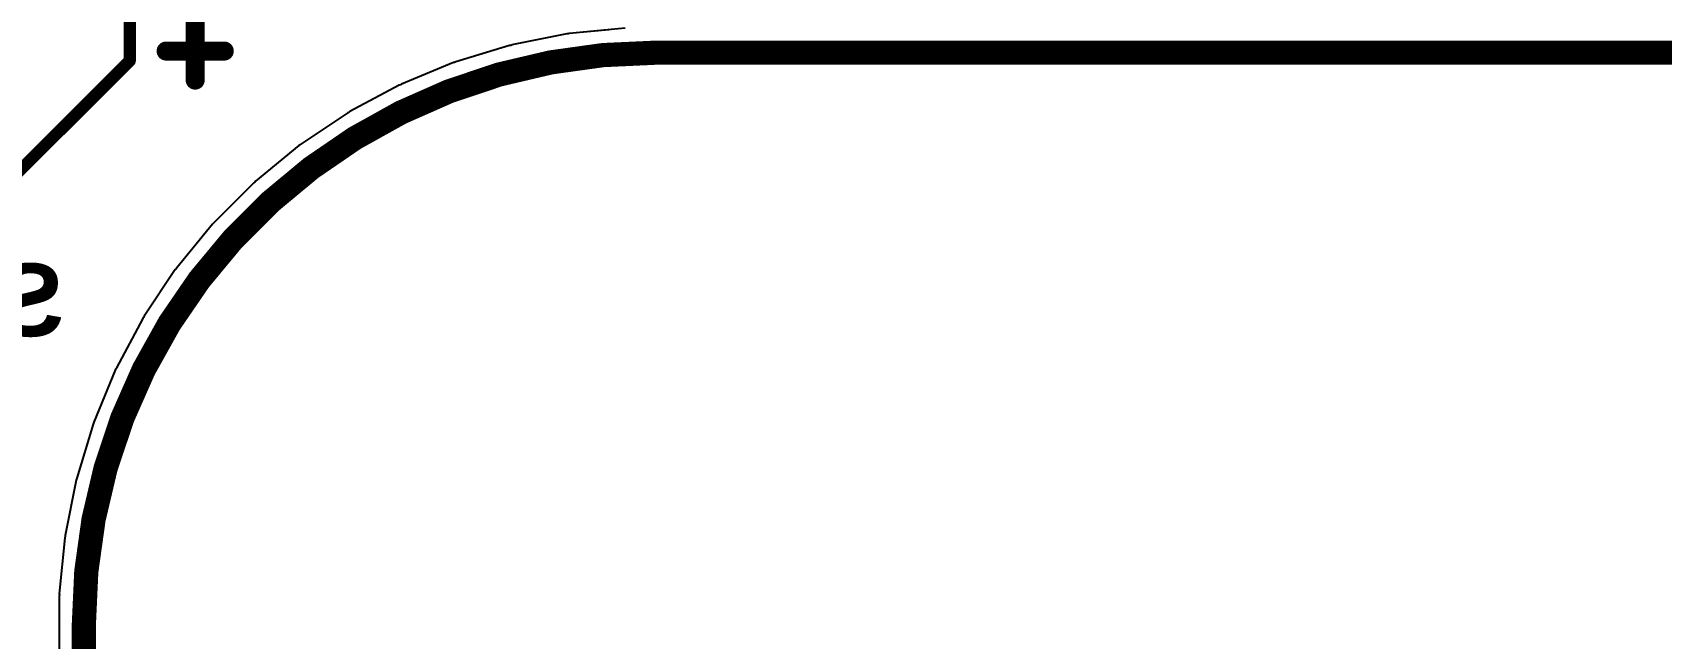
# Model space of a CAD drawing. Header units: inches. Extents: x -22 to 5433, y -13 to 5447.
# Drawn here: x 35.05 to 52.13, y 20.83 to 27.19 of the extents above; entities that cross this region are included whole.
import ezdxf

# ---------------------------------------------------------------- set-up
doc = ezdxf.new("R2010")
doc.units = ezdxf.units.IN
for name, color, linetype in [('Board_outline', 216, 'Continuous'), ('Bottom Layer', 5, 'Continuous'), ('Bottom Overlay', 54, 'Continuous'), ('Dimensions', 6, 'Continuous'), ('Ground', 16, 'Continuous'), ('Multi-Layer', 9, 'Continuous'), ('Power', 76, 'Continuous'), ('Top Layer', 1, 'Continuous')]:
    doc.layers.add(name, color=color, linetype=linetype)
doc.styles.add('Arial_Bold', font='', dxfattribs={"height": 0.2})
doc.styles.get('Arial_Bold').set_extended_font_data('Arial', bold=True)

msp = doc.modelspace()

# ---------------------------------------------------------------- linework, layer by layer
at = {"layer": 'Board_outline'}
for points in [[(35.584, 20.983, 0.254, 0.254, -0.414214), (41.584, 26.983, 0.254, 0.254, 0)], [(41.584, 26.983, 0.254, 0.254, 0), (52.561, 26.983, 0.254, 0.254, 0)], [(35.584, 10.007, 0.254, 0.254, 0), (35.584, 20.983, 0.254, 0.254, 0)]]:
    msp.add_lwpolyline(points, format="xyseb", dxfattribs=at)
for points in [[(41.52, 26.983, 0.127, 0.127, 1), (41.647, 26.983, 0.127, 0.127, 1)], [(41.52, 26.983, 0.127, 0.127, 1), (41.647, 26.983, 0.127, 0.127, 1)], [(35.52, 20.983, 0.127, 0.127, 1), (35.647, 20.983, 0.127, 0.127, 1)], [(35.52, 20.983, 0.127, 0.127, 1), (35.647, 20.983, 0.127, 0.127, 1)]]:
    msp.add_lwpolyline(points, format="xyseb", close=True, dxfattribs=at)
at = {"layer": 'Bottom Layer'}
for p, q in [((40.652, 27.18), (40.074, 27.065)), ((40.665, 27.18), (40.652, 27.18)), ((40.677, 27.183), (40.665, 27.18)), ((41.264, 27.241), (40.677, 27.183)), ((40.049, 27.058), (39.485, 26.887)), ((40.062, 27.06), (40.049, 27.058)), ((40.074, 27.065), (40.062, 27.06)), ((39.461, 26.879), (38.916, 26.653)), ((39.474, 26.881), (39.461, 26.879)), ((39.485, 26.887), (39.474, 26.881)), ((38.893, 26.642), (38.373, 26.364)), ((38.906, 26.646), (38.893, 26.642)), ((38.916, 26.653), (38.906, 26.646)), ((38.352, 26.351), (37.861, 26.024)), ((38.363, 26.356), (38.352, 26.351)), ((38.373, 26.364), (38.363, 26.356)), ((37.841, 26.009), (37.385, 25.635)), ((37.852, 26.015), (37.841, 26.009)), ((37.861, 26.024), (37.852, 26.015)), ((37.385, 25.635), (37.377, 25.625)), ((37.366, 25.618), (36.95, 25.201)), ((37.377, 25.625), (37.366, 25.618)), ((36.933, 25.182), (36.559, 24.726)), ((36.942, 25.19), (36.933, 25.182)), ((36.95, 25.201), (36.942, 25.19)), ((36.543, 24.706), (36.216, 24.216)), ((36.552, 24.715), (36.543, 24.706)), ((36.559, 24.726), (36.552, 24.715)), ((36.203, 24.194), (35.925, 23.674)), ((36.211, 24.204), (36.203, 24.194)), ((36.216, 24.216), (36.211, 24.204)), ((35.914, 23.651), (35.688, 23.106)), ((35.921, 23.662), (35.914, 23.651)), ((35.925, 23.674), (35.921, 23.662)), ((35.68, 23.082), (35.509, 22.518)), ((35.686, 23.094), (35.68, 23.082)), ((35.688, 23.106), (35.686, 23.094)), ((35.503, 22.494), (35.388, 21.915)), ((35.508, 22.505), (35.503, 22.494)), ((35.509, 22.518), (35.508, 22.505)), ((35.384, 21.89), (35.326, 21.304)), ((35.388, 21.903), (35.384, 21.89)), ((35.388, 21.915), (35.388, 21.903)), ((35.327, 21.291), (35.325, 21.278)), ((35.325, 21.278), (35.325, 20.983)), ((35.326, 21.304), (35.327, 21.291)), ((35.325, 20.983), (35.325, 10.007))]:
    msp.add_line(p, q, dxfattribs=at)
at = {"layer": 'Bottom Overlay'}
for points in [[(36.066, 26.899, 0.127, 0.127, 0), (36.066, 27.338, 0.127, 0.127, 0)], [(36.752, 26.695, 0.2, 0.2, 0), (36.752, 27.305, 0.2, 0.2, 0)], [(36.447, 27, 0.2, 0.2, 0), (37.057, 27, 0.2, 0.2, 0)], [(34.669, 25.502, 0.127, 0.127, 0), (36.066, 26.899, 0.127, 0.127, 0)]]:
    msp.add_lwpolyline(points, format="xyseb", dxfattribs=at)
for points in [[(36.397, 27, 0.1, 0.1, 1), (36.497, 27, 0.1, 0.1, 1)], [(37.007, 27, 0.1, 0.1, 1), (37.107, 27, 0.1, 0.1, 1)], [(36.035, 26.899, 0.0635, 0.0635, 1), (36.098, 26.899, 0.0635, 0.0635, 1)], [(36.035, 26.899, 0.0635, 0.0635, 1), (36.098, 26.899, 0.0635, 0.0635, 1)], [(36.702, 26.695, 0.1, 0.1, 1), (36.802, 26.695, 0.1, 0.1, 1)]]:
    msp.add_lwpolyline(points, format="xyseb", close=True, dxfattribs=at)
at = {"layer": 'Dimensions'}
for p, q in [((40.124, 26.811), (40.702, 26.926)), ((40.702, 26.926), (41.289, 26.983)), ((41.289, 26.983), (41.584, 26.983)), ((41.584, 26.983), (41.584, 26.983)), ((41.584, 26.983), (52.561, 26.983)), ((39.56, 26.639), (40.124, 26.811)), ((39.015, 26.414), (39.56, 26.639)), ((38.495, 26.136), (39.015, 26.414)), ((38.005, 25.808), (38.495, 26.136)), ((37.55, 25.434), (38.005, 25.808)), ((37.133, 25.018), (37.55, 25.434)), ((36.759, 24.562), (37.133, 25.018)), ((36.431, 24.072), (36.759, 24.562)), ((36.153, 23.552), (36.431, 24.072)), ((35.928, 23.007), (36.153, 23.552)), ((35.757, 22.443), (35.928, 23.007)), ((35.642, 21.865), (35.757, 22.443)), ((35.584, 21.278), (35.642, 21.865)), ((35.584, 20.983), (35.584, 21.278)), ((35.584, 10.007), (35.584, 20.983))]:
    msp.add_line(p, q, dxfattribs=at)
at = {"layer": 'Ground'}
for p, q in [((40.652, 27.18), (40.074, 27.065)), ((40.665, 27.18), (40.652, 27.18)), ((40.677, 27.183), (40.665, 27.18)), ((41.093, 27.224), (40.677, 27.183)), ((40.049, 27.058), (39.485, 26.887)), ((40.062, 27.06), (40.049, 27.058)), ((40.074, 27.065), (40.062, 27.06)), ((39.461, 26.879), (38.916, 26.653)), ((39.474, 26.881), (39.461, 26.879)), ((39.485, 26.887), (39.474, 26.881)), ((38.893, 26.642), (38.373, 26.364)), ((38.906, 26.646), (38.893, 26.642)), ((38.916, 26.653), (38.906, 26.646)), ((38.352, 26.351), (37.861, 26.024)), ((38.363, 26.356), (38.352, 26.351)), ((38.373, 26.364), (38.363, 26.356)), ((37.841, 26.009), (37.385, 25.635)), ((37.852, 26.015), (37.841, 26.009)), ((37.861, 26.024), (37.852, 26.015)), ((37.385, 25.635), (37.377, 25.625)), ((37.366, 25.618), (36.95, 25.201)), ((37.377, 25.625), (37.366, 25.618)), ((36.933, 25.182), (36.559, 24.726)), ((36.942, 25.19), (36.933, 25.182)), ((36.95, 25.201), (36.942, 25.19)), ((36.543, 24.706), (36.216, 24.216)), ((36.552, 24.715), (36.543, 24.706)), ((36.559, 24.726), (36.552, 24.715)), ((36.203, 24.194), (35.925, 23.674)), ((36.211, 24.204), (36.203, 24.194)), ((36.216, 24.216), (36.211, 24.204)), ((35.914, 23.651), (35.688, 23.106)), ((35.921, 23.662), (35.914, 23.651)), ((35.925, 23.674), (35.921, 23.662)), ((35.68, 23.082), (35.509, 22.518)), ((35.686, 23.094), (35.68, 23.082)), ((35.688, 23.106), (35.686, 23.094)), ((35.503, 22.494), (35.388, 21.915)), ((35.508, 22.505), (35.503, 22.494)), ((35.509, 22.518), (35.508, 22.505)), ((35.384, 21.89), (35.326, 21.304)), ((35.388, 21.903), (35.384, 21.89)), ((35.388, 21.915), (35.388, 21.903)), ((35.327, 21.291), (35.325, 21.278)), ((35.325, 21.278), (35.325, 20.983)), ((35.326, 21.304), (35.327, 21.291)), ((35.325, 20.983), (35.325, 10.007))]:
    msp.add_line(p, q, dxfattribs=at)
at = {"layer": 'Multi-Layer'}
for p, q in [((40.124, 26.811), (40.702, 26.926)), ((40.702, 26.926), (41.289, 26.983)), ((41.289, 26.983), (41.584, 26.983)), ((41.584, 26.983), (41.584, 26.983)), ((41.584, 26.983), (52.561, 26.983)), ((39.56, 26.639), (40.124, 26.811)), ((39.015, 26.414), (39.56, 26.639)), ((38.495, 26.136), (39.015, 26.414)), ((38.005, 25.808), (38.495, 26.136)), ((37.55, 25.434), (38.005, 25.808)), ((37.133, 25.018), (37.55, 25.434)), ((36.759, 24.562), (37.133, 25.018)), ((36.431, 24.072), (36.759, 24.562)), ((36.153, 23.552), (36.431, 24.072)), ((35.928, 23.007), (36.153, 23.552)), ((35.757, 22.443), (35.928, 23.007)), ((35.642, 21.865), (35.757, 22.443)), ((35.584, 21.278), (35.642, 21.865)), ((35.584, 20.983), (35.584, 21.278)), ((35.584, 10.007), (35.584, 20.983))]:
    msp.add_line(p, q, dxfattribs=at)
at = {"layer": 'Power'}
for p, q in [((40.652, 27.18), (40.074, 27.065)), ((40.665, 27.18), (40.652, 27.18)), ((40.677, 27.183), (40.665, 27.18)), ((41.264, 27.241), (40.677, 27.183)), ((40.049, 27.058), (39.485, 26.887)), ((40.062, 27.06), (40.049, 27.058)), ((40.074, 27.065), (40.062, 27.06)), ((39.461, 26.879), (38.916, 26.653)), ((39.474, 26.881), (39.461, 26.879)), ((39.485, 26.887), (39.474, 26.881)), ((38.893, 26.642), (38.373, 26.364)), ((38.906, 26.646), (38.893, 26.642)), ((38.916, 26.653), (38.906, 26.646)), ((38.352, 26.351), (37.861, 26.024)), ((38.363, 26.356), (38.352, 26.351)), ((38.373, 26.364), (38.363, 26.356)), ((37.841, 26.009), (37.385, 25.635)), ((37.852, 26.015), (37.841, 26.009)), ((37.861, 26.024), (37.852, 26.015)), ((37.385, 25.635), (37.377, 25.625)), ((37.366, 25.618), (36.95, 25.201)), ((37.377, 25.625), (37.366, 25.618)), ((36.933, 25.182), (36.559, 24.726)), ((36.942, 25.19), (36.933, 25.182)), ((36.95, 25.201), (36.942, 25.19)), ((36.543, 24.706), (36.216, 24.216)), ((36.552, 24.715), (36.543, 24.706)), ((36.559, 24.726), (36.552, 24.715)), ((36.203, 24.194), (35.925, 23.674)), ((36.211, 24.204), (36.203, 24.194)), ((36.216, 24.216), (36.211, 24.204)), ((35.914, 23.651), (35.688, 23.106)), ((35.921, 23.662), (35.914, 23.651)), ((35.925, 23.674), (35.921, 23.662)), ((35.68, 23.082), (35.509, 22.518)), ((35.686, 23.094), (35.68, 23.082)), ((35.688, 23.106), (35.686, 23.094)), ((35.503, 22.494), (35.388, 21.915)), ((35.508, 22.505), (35.503, 22.494)), ((35.509, 22.518), (35.508, 22.505)), ((35.384, 21.89), (35.326, 21.304)), ((35.388, 21.903), (35.384, 21.89)), ((35.388, 21.915), (35.388, 21.903)), ((35.327, 21.291), (35.325, 21.278)), ((35.325, 21.278), (35.325, 20.983)), ((35.326, 21.304), (35.327, 21.291)), ((35.325, 20.983), (35.325, 10.007))]:
    msp.add_line(p, q, dxfattribs=at)
at = {"layer": 'Top Layer'}
for p, q in [((40.652, 27.18), (40.074, 27.065)), ((40.665, 27.18), (40.652, 27.18)), ((40.677, 27.183), (40.665, 27.18)), ((41.264, 27.241), (40.677, 27.183)), ((40.049, 27.058), (39.485, 26.887)), ((40.062, 27.06), (40.049, 27.058)), ((40.074, 27.065), (40.062, 27.06)), ((39.461, 26.879), (38.916, 26.653)), ((39.474, 26.881), (39.461, 26.879)), ((39.485, 26.887), (39.474, 26.881)), ((38.893, 26.642), (38.373, 26.364)), ((38.906, 26.646), (38.893, 26.642)), ((38.916, 26.653), (38.906, 26.646)), ((38.352, 26.351), (37.861, 26.024)), ((38.363, 26.356), (38.352, 26.351)), ((38.373, 26.364), (38.363, 26.356)), ((37.841, 26.009), (37.385, 25.635)), ((37.852, 26.015), (37.841, 26.009)), ((37.861, 26.024), (37.852, 26.015)), ((37.385, 25.635), (37.377, 25.625)), ((37.366, 25.618), (36.95, 25.201)), ((37.377, 25.625), (37.366, 25.618)), ((36.933, 25.182), (36.559, 24.726)), ((36.942, 25.19), (36.933, 25.182)), ((36.95, 25.201), (36.942, 25.19)), ((36.543, 24.706), (36.216, 24.216)), ((36.552, 24.715), (36.543, 24.706)), ((36.559, 24.726), (36.552, 24.715)), ((36.203, 24.194), (35.925, 23.674)), ((36.211, 24.204), (36.203, 24.194)), ((36.216, 24.216), (36.211, 24.204)), ((35.914, 23.651), (35.688, 23.106)), ((35.921, 23.662), (35.914, 23.651)), ((35.925, 23.674), (35.921, 23.662)), ((35.68, 23.082), (35.509, 22.518)), ((35.686, 23.094), (35.68, 23.082)), ((35.688, 23.106), (35.686, 23.094)), ((35.503, 22.494), (35.388, 21.915)), ((35.508, 22.505), (35.503, 22.494)), ((35.509, 22.518), (35.508, 22.505)), ((35.384, 21.89), (35.326, 21.304)), ((35.388, 21.903), (35.384, 21.89)), ((35.388, 21.915), (35.388, 21.903)), ((35.327, 21.291), (35.325, 21.278)), ((35.325, 21.278), (35.325, 20.983)), ((35.326, 21.304), (35.327, 21.291)), ((35.325, 20.983), (35.325, 10.007))]:
    msp.add_line(p, q, dxfattribs=at)

# ---------------------------------------------------------------- texts
at = {"layer": 'Bottom Overlay', "style": 'Arial_Bold', "text_generation_flag": 2}
msp.add_text('SBUS_TX', height=0.762, rotation=360, dxfattribs=at).set_placement((35.377, 24.007))

doc.saveas('drawing.dxf')
